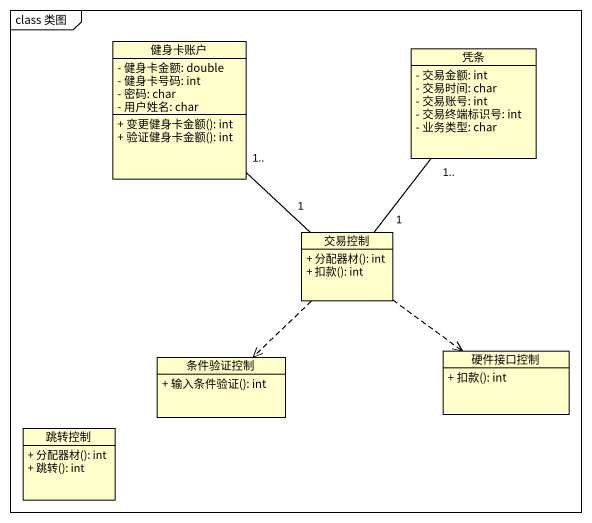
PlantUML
@startuml
mainframe class 类图
hide circle
hide empty members
skinparam classAttributeIconSize 0
class 健身卡账户 {
  - 健身卡金额: double
  - 健身卡号码: int
  - 密码: char
  - 用户姓名: char
  + 变更健身卡金额(): int
  + 验证健身卡金额(): int
}
class 凭条 {
  - 交易金额: int
  - 交易时间: char
  - 交易账号: int
  - 交易终端标识号: int
  - 业务类型: char
}
class 交易控制 {
  + 分配器材(): int
  + 扣款(): int
}
class 条件验证控制 {
  + 输入条件验证(): int
}
class 硬件接口控制 {
  + 扣款(): int
}
class 跳转控制 {
  + 分配器材(): int
  + 跳转(): int
}
健身卡账户 "1.." -- "1" 交易控制
凭条 "1.." -- "1" 交易控制
交易控制 ..> 条件验证控制
交易控制 ..> 硬件接口控制
@enduml
